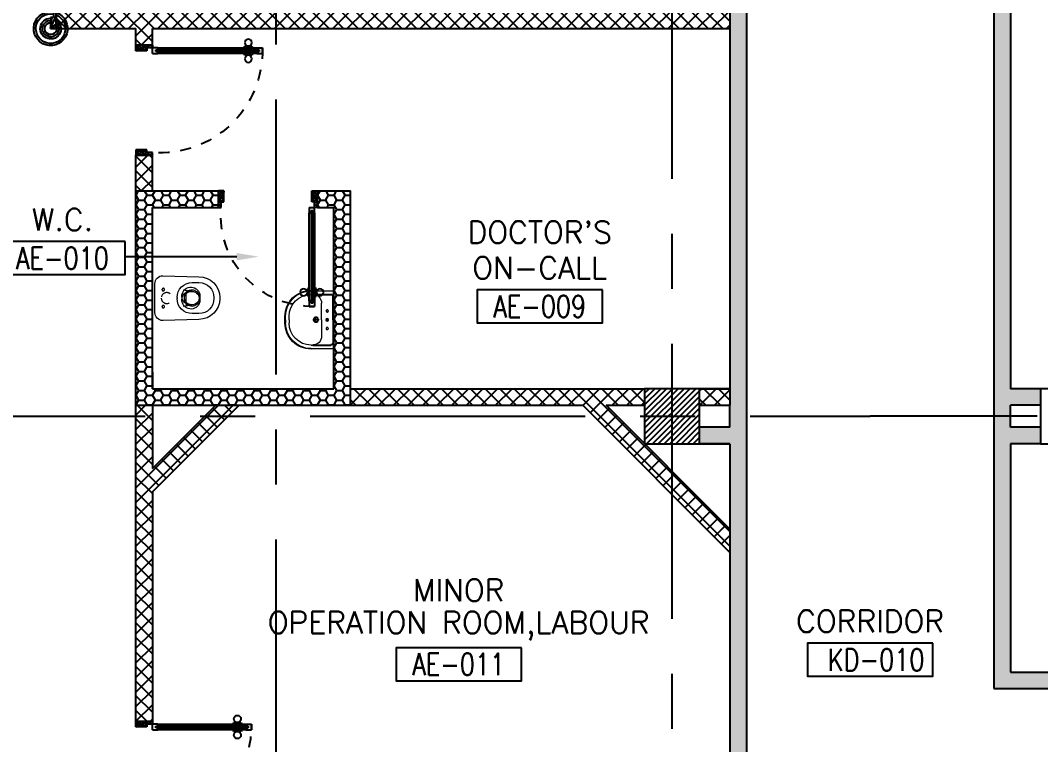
# Model space of a CAD drawing. Extents: x 417819.9 to 417911.9, y 43448 to 43539.2.
# Drawn here: x 417881.97 to 417891.25, y 43515.51 to 43522.09 of the extents above; entities that cross this region are included whole.
import ezdxf
from ezdxf.enums import TextEntityAlignment as Align

# ---------------------------------------------------------------- set-up
doc = ezdxf.new("R2010")
doc.units = 0
doc.header["$MEASUREMENT"] = 0
for name, pattern in [('CENTERX2', [4, 2.5, -0.5, 0.5, -0.5]), ('DASHED', [0.75, 0.5, -0.25]), ('HIDDEN', [0.375, 0.25, -0.125]), ('HIDDEN2', [0.1875, 0.125, -0.0625])]:
    doc.linetypes.add(name, pattern=pattern)
doc.layers.get('0').update_dxf_attribs({"linetype": 'CONTINUOUS'})
for name, color, linetype in [('AXES', 11, 'CENTERX2'), ('COL', 2, 'CONTINUOUS'), ('DOOR', 4, 'CONTINUOUS'), ('DOOR-DIM', 3, 'CONTINUOUS'), ('FIX', 3, 'CONTINUOUS'), ('HAT', 8, 'CONTINUOUS'), ('RM-BOX', 2, 'CONTINUOUS'), ('RM-IND', 5, 'CONTINUOUS'), ('RM-NAME', 2, 'CONTINUOUS'), ('RM-NO', 2, 'CONTINUOUS'), ('WALL', 2, 'CONTINUOUS'), ('WallType', 11, 'CONTINUOUS'), ('WallType2', 3, 'CONTINUOUS')]:
    doc.layers.add(name, color=color, linetype=linetype)
doc.styles.add('ROMANS', font='ROMANS.shx', dxfattribs={"width": 0.6})
pattern_1 = [(45, (0, 0), (-0.066291260736, 0.066291260736), []), (135, (0, 0), (-0.066291260736, -0.066291260736), [])]
pattern_2 = [(0, (0, 0), (0.075, 0.04330127), [0.05, -0.1]), (120, (0, 0), (-0.074999999836, 0.043301270284), [0.05, -0.1]), (60, (0, 0), (1.64e-10, 0.086602540284), [-0.1, 0.05])]

# ---------------------------------------------------------------- blocks, each defined once
blk = doc.blocks.new('RM1')
at = {"layer": 'RM-BOX'}
blk.add_lwpolyline([(569.9, -200), (-569.9, -200), (-569.9, -500), (569.9, -500)], close=True, dxfattribs=at)
at = {"layer": 'RM-NAME', "style": 'ROMANS'}
for tag, p in [('ROOMNAME1', (0, 323.8)), ('ROOMNAME2', (0, 0))]:
    blk.add_attdef(tag, text='', height=200, dxfattribs=at).set_placement(p, align=Align.MIDDLE)
at = {"layer": 'RM-NO', "style": 'ROMANS', "width": 0.8}
blk.add_attdef('ROOMNO', text='', height=200, dxfattribs=at).set_placement((0, -350), align=Align.MIDDLE)
blk = doc.blocks.new('*X49')
at = {"color": 0}
for p, q in [((80579.2, 62335.9), (81044.4, 62801)), ((80579.2, 62388.9), (80991.3, 62801)), ((80579.2, 62441.9), (80938.3, 62801)), ((80579.2, 62495), (80885.3, 62801)), ((80579.2, 62548), (80832.2, 62801)), ((80579.2, 62601), (80779.2, 62801)), ((80579.2, 62654.1), (80726.2, 62801)), ((80579.2, 62707.1), (80673.1, 62801)), ((80579.2, 62760.1), (80620.1, 62801)), ((80597.4, 62301), (81079.2, 62782.8)), ((80650.4, 62301), (81079.2, 62729.8)), ((80703.5, 62301), (81079.2, 62676.8)), ((80756.5, 62301), (81079.2, 62623.7)), ((80809.5, 62301), (81079.2, 62570.7)), ((80862.6, 62301), (81079.2, 62517.7)), ((80915.6, 62301), (81079.2, 62464.6)), ((80968.6, 62301), (81079.2, 62411.6)), ((81021.7, 62301), (81079.2, 62358.6)), ((81074.7, 62301), (81079.2, 62305.5))]:
    blk.add_line(p, q, dxfattribs=at)
blk = doc.blocks.new('A$C24ED45A6')
at = {"layer": 'DOOR', "color": 0, "linetype": 'ByBlock'}
for p, q in [((925, 1100), (925, 1150)), ((925, 1150), (975, 1150)), ((975, 1150), (925, 1150)), ((942, 1100), (942, 1120)), ((958, 1120), (942, 1120)), ((958, 1100), (958, 1120)), ((975, 1100), (975, 1150)), ((908.8, 1055), (908.8, 990.2)), ((917.8, 1055), (908.8, 1055)), ((917.8, 977.6), (917.8, 1067.6)), ((925, 1067.6), (917.8, 1067.6)), ((917.8, 1055), (917.8, 990.2)), ((942, 1100), (925, 1100)), ((975, 1100), (958, 1100)), ((975, 1067.6), (982.2, 1067.6)), ((982.2, 977.6), (982.2, 1067.6)), ((982.2, 1055), (982.2, 990.2)), ((982.2, 1055), (991.2, 1055)), ((991.2, 1055), (991.2, 990.2)), ((917.8, 990.2), (908.8, 990.2)), ((925, 977.6), (917.8, 977.6)), ((975, 977.6), (982.2, 977.6)), ((982.2, 990.2), (991.2, 990.2)), ((925, 150), (925, 200)), ((925, 200), (942, 200)), ((942, 200), (942, 180)), ((958, 180), (958, 200)), ((958, 200), (975, 200)), ((975, 200), (975, 150)), ((0, 0), (0, 150)), ((0, 150), (25, 150)), ((25, 150), (25, 100)), ((25, 100), (50, 100)), ((50, 100), (50, 0)), ((925, 150), (975, 150)), ((942, 180), (958, 180)), ((975, 100), (950, 100)), ((950, 100), (950, 0)), ((1000, 150), (975, 150)), ((975, 150), (975, 100)), ((1000, 150), (1000, 0)), ((50, 0), (0, 0)), ((950, 0), (1000, 0))]:
    blk.add_line(p, q, dxfattribs=at)
at = {"layer": 'DOOR', "linetype": 'ByBlock'}
for p, q in [((925, 1100), (925, 200)), ((942, 200), (942, 1100)), ((958, 200), (958, 1100)), ((975, 200), (975, 1100))]:
    blk.add_line(p, q, dxfattribs=at)
at = {"layer": 'DOOR', "color": 9, "linetype": 'ByBlock'}
for p, q in [((50, 0), (0, 113.7)), ((50, 0), (36.6, 100)), ((950, 0), (1000, 113.7)), ((950, 0), (963.4, 100)), ((50, 0), (0, 40.1)), ((950, 0), (1000, 40.1))]:
    blk.add_line(p, q, dxfattribs=at)
at = {"layer": 'DOOR', "color": 0, "linetype": 'ByBlock'}
for centre in [(876.5, 1022.6), (1023.5, 1022.6)]:
    blk.add_circle(centre, 32.4, dxfattribs=at)
at = {"layer": 'DOOR', "linetype": 'HIDDEN', "ltscale": 0.5}
blk.add_arc((950, 222.5), 927.8, 88.45601, 184.48155, dxfattribs=at)
at = {"layer": 'DOOR', "color": 9, "linetype": 'ByBlock'}
for centre, radius, start, end in [((50, 0), 154.4, 103.71423, 108.89471), ((50, 0), 134.4, 100.71998, 111.84015), ((50, 0), 114.4, 102.62257, 115.91616), ((50, 0), 94.4, 90, 121.98181), ((950, 0), 94.4, 58.01819, 90), ((950, 0), 134.4, 68.15985, 79.28002), ((950, 0), 114.4, 64.08384, 77.37743), ((950, 0), 154.4, 71.10529, 76.28577), ((50, 0), 74.4, 90, 132.22357), ((50, 0), 54.4, 90, 156.79262), ((50, 0), 34.4, 90, 180), ((50, 0), 14.4, 90, 180), ((950, 0), 74.4, 47.77643, 90), ((950, 0), 54.4, 23.20738, 90), ((950, 0), 34.4, 0, 90), ((950, 0), 14.4, 0, 90)]:
    blk.add_arc(centre, radius, start, end, dxfattribs=at)
at = {"layer": 'WALL'}
blk.add_line((1000, 0), (1000, 150), dxfattribs=at)
blk = doc.blocks.new('A$C272A55A0')
at = {"layer": 'DOOR', "color": 0, "linetype": 'ByBlock'}
for p, q in [((0, 900.4), (0, 1050.4)), ((50, 1050.4), (0, 1050.4)), ((50, 950.4), (50, 1050.4)), ((1750, 950.4), (1750, 1050.4)), ((1750, 1050.4), (1800, 1050.4)), ((1800, 1050.4), (1800, 900.4)), ((25, 950.4), (50, 950.4)), ((25, 900.4), (25, 950.4)), ((1775, 950.4), (1750, 950.4)), ((1775, 900.4), (1775, 950.4)), ((0, 900.4), (25, 900.4)), ((75, 900.4), (25, 900.4)), ((25, 850.4), (25, 900.4)), ((42, 850.4), (25, 850.4)), ((58, 870.4), (42, 870.4)), ((42, 870.4), (42, 850.4)), ((58, 850.4), (58, 870.4)), ((75, 850.4), (58, 850.4)), ((75, 900.4), (75, 850.4)), ((1725, 900.4), (1775, 900.4)), ((1725, 900.4), (1725, 850.4)), ((1725, 850.4), (1742, 850.4)), ((1742, 870.4), (1758, 870.4)), ((1742, 850.4), (1742, 870.4)), ((1758, 870.4), (1758, 850.4)), ((1758, 850.4), (1775, 850.4)), ((1800, 900.4), (1775, 900.4)), ((1775, 850.4), (1775, 900.4)), ((1717.8, 160.1), (1708.8, 160.1)), ((1708.8, 95.3), (1708.8, 160.1)), ((1717.8, 95.3), (1708.8, 95.3)), ((1725, 172.7), (1717.8, 172.7)), ((1717.8, 172.7), (1717.8, 82.7)), ((1717.8, 95.3), (1717.8, 160.1)), ((1775, 172.7), (1782.2, 172.7)), ((1782.2, 172.7), (1782.2, 82.7)), ((1782.2, 160.1), (1791.2, 160.1)), ((1782.2, 95.3), (1782.2, 160.1)), ((1782.2, 95.3), (1791.2, 95.3)), ((1791.2, 95.3), (1791.2, 160.1)), ((25, 50.4), (42, 50.4)), ((25, 50.4), (25, 0.4)), ((25, 0.4), (75, 0.4)), ((75, 0.4), (25, 0.4)), ((42, 50.4), (42, 30.4)), ((42, 30.4), (58, 30.4)), ((58, 50.4), (75, 50.4)), ((58, 50.4), (58, 30.4)), ((75, 50.4), (75, 0.4)), ((1725, 82.7), (1717.8, 82.7)), ((1742, 50.4), (1725, 50.4)), ((1725, 50.4), (1725, 0.4)), ((1775, 0.4), (1725, 0.4)), ((1725, 0.4), (1775, 0.4)), ((1742, 50.4), (1742, 30.4)), ((1758, 30.4), (1742, 30.4)), ((1775, 50.4), (1758, 50.4)), ((1758, 50.4), (1758, 30.4)), ((1775, 82.7), (1782.2, 82.7)), ((1775, 50.4), (1775, 0.4))]:
    blk.add_line(p, q, dxfattribs=at)
at = {"layer": 'DOOR', "color": 9, "linetype": 'ByBlock'}
for p, q in [((50, 1050.4), (0, 1010.2)), ((50, 1050.4), (0, 936.6)), ((50, 1050.4), (36.6, 950.4)), ((1750, 1050.4), (1800, 1010.2)), ((1750, 1050.4), (1800, 936.6)), ((1750, 1050.4), (1763.4, 950.4))]:
    blk.add_line(p, q, dxfattribs=at)
at = {"layer": 'DOOR', "linetype": 'ByBlock'}
for p, q in [((25, 850.4), (25, 50.4)), ((42, 850.4), (42, 50.4)), ((58, 850.4), (58, 50.4)), ((75, 50.4), (75, 850.4)), ((1725, 50.4), (1725, 850.4)), ((1742, 850.4), (1742, 50.4)), ((1758, 850.4), (1758, 50.4)), ((1775, 850.4), (1775, 50.4))]:
    blk.add_line(p, q, dxfattribs=at)
at = {"layer": 'DOOR', "color": 0, "linetype": 'ByBlock'}
for centre in [(1676.5, 127.7), (1823.5, 127.7)]:
    blk.add_circle(centre, 32.4, dxfattribs=at)
at = {"layer": 'DOOR', "color": 9, "linetype": 'ByBlock'}
for centre, radius, start, end in [((50, 1050.4), 54.4, 203.20738, 270), ((50, 1050.4), 34.4, 180, 270), ((50, 1050.4), 14.4, 180, 270), ((1750, 1050.4), 14.4, 270, 0), ((1750, 1050.4), 34.4, 270, 0), ((1750, 1050.4), 54.4, 270, 336.79262), ((50, 1050.4), 74.4, 227.77643, 270), ((50, 1050.4), 94.4, 238.01819, 270), ((50, 1050.4), 114.4, 244.08384, 257.37743), ((1750, 1050.4), 74.4, 270, 312.22357), ((1750, 1050.4), 94.4, 270, 301.98181), ((1750, 1050.4), 114.4, 282.62257, 295.91616), ((50, 1050.4), 134.4, 248.15985, 259.28002), ((50, 1050.4), 154.4, 251.10529, 256.28577), ((1750, 1050.4), 134.4, 280.71998, 291.84015), ((1750, 1050.4), 154.4, 283.71423, 288.89471)]:
    blk.add_arc(centre, radius, start, end, dxfattribs=at)
at = {"layer": 'DOOR', "linetype": 'HIDDEN', "ltscale": 0.5}
for centre, start, end in [((50, 851.4), 268.31738, 3.29648), ((1750, 851.4), 176.70352, 271.68262)]:
    blk.add_arc(centre, 851.4, start, end, dxfattribs=at)
at = {"layer": 'WALL', "linetype": 'ByBlock'}
blk.add_line((1800, 900.4), (1800, 1050.4), dxfattribs=at)
blk = doc.blocks.new('LAV1')
at = {"layer": 'FIX', "linetype": 'ByBlock'}
blk.add_line((-328, -25), (328, -25), dxfattribs=at)
at = {"layer": 'FIX', "linetype": 'Continuous', "lineweight": 20}
for p, q in [((-328, -285), (-328, -25)), ((328, -285), (328, -25)), ((0, -165), (-187, -165)), ((0, -165), (187, -165)), ((-288, -285), (-288, -265)), ((287, -285), (287, -265)), ((0, -535), (-38, -535)), ((0, -575), (-38, -575)), ((0, -535), (38, -535)), ((0, -575), (38, -575))]:
    blk.add_line(p, q, dxfattribs=at)
at = {"layer": 'FIX', "linetype": 'ByBlock', "ltscale": 0.3}
for p, q in [((-288, -265), (-288, -60)), ((0, -35), (-262, -35)), ((0, -35), (262, -35)), ((287, -265), (287, -60))]:
    blk.add_line(p, q, dxfattribs=at)
at = {"layer": 'FIX', "lineweight": 20}
for p, q in [((-16, -101), (15, -101)), ((0, -85), (0, -116))]:
    blk.add_line(p, q, dxfattribs=at)
at = {"layer": 'FIX', "linetype": 'DASHED', "lineweight": 20, "ltscale": 0.04}
for p, q in [((-36, -230), (37, -230)), ((0, -194), (0, -266))]:
    blk.add_line(p, q, dxfattribs=at)
at = {"layer": 'FIX', "linetype": 'Continuous', "lineweight": 20}
blk.add_lwpolyline([(295, -25), (0, -25), (-328, -25), (-334, -285, 0.414214), (-38, -582), (0, -582), (38, -582, 0.414214), (334, -285), (328, -25), (0, -25)], format="xyb", dxfattribs=at)
at = {"layer": 'FIX', "linetype": 'HIDDEN', "lineweight": 20, "ltscale": 0.05}
for centre in [(-100, -101), (100, -101)]:
    blk.add_circle(centre, 12.4, dxfattribs=at)
at = {"layer": 'FIX', "lineweight": 20}
for centre, radius in [((0, -101), 15.5), ((0, -230), 29.5), ((0, -230), 22.5)]:
    blk.add_circle(centre, radius, dxfattribs=at)
at = {"layer": 'FIX', "linetype": 'ByBlock', "ltscale": 0.3}
for centre, start, end in [((-262, -60), 90, 180), ((262, -60), 0, 90)]:
    blk.add_arc(centre, 25, start, end, dxfattribs=at)
at = {"layer": 'FIX', "linetype": 'Continuous', "lineweight": 20}
for centre, radius, start, end in [((-187, -265), 100, 90, 180), ((187, -265), 100, 0, 90), ((-38, -285), 290, 180, 270), ((-38, -285), 250, 180, 270), ((38, -285), 290, 270, 0), ((38, -285), 250, 270, 0)]:
    blk.add_arc(centre, radius, start, end, dxfattribs=at)
blk = doc.blocks.new('WC1')
at = {"layer": 'FIX', "lineweight": 20}
for p, q in [((35, 203.8), (-293, 193.8)), ((-230, 140.8), (-293, 140.8)), ((108, 0), (108, 130.8)), ((-482, 4.8), (-482, -4.8)), ((-429, 4.8), (-429, -4.8)), ((-288.7, 24.2), (-294.5, 0)), ((-294.5, 0), (-288.7, -24.2)), ((-149.8, 75.7), (-245.4, 60.1)), ((-94, 4.8), (-94, -4.8)), ((108, -130.8), (108, 0)), ((-245.4, -60.1), (-149.8, -75.7)), ((-293, -140.8), (-230, -140.8)), ((-293, -193.8), (35, -203.8)), ((31.8, -203.8), (35, -203.8))]:
    blk.add_line(p, q, dxfattribs=at)
at = {"layer": 'FIX', "linetype": 'Continuous', "lineweight": 20}
blk.add_line((-175.1, -47.3), (-175.4, 44.6), dxfattribs=at)
at = {"layer": 'FIX', "linetype": 'HIDDEN2', "lineweight": 20, "ltscale": 0.3}
blk.add_circle((0, 0), 49.8, dxfattribs=at)
at = {"layer": 'FIX', "linetype": 'HIDDEN', "lineweight": 20, "ltscale": 0.05}
for centre in [(31.8, 77.5), (31.8, -77.5)]:
    blk.add_circle(centre, 11.6, dxfattribs=at)
at = {"layer": 'FIX', "lineweight": 20}
for centre, radius, start, end in [((-293, 4.8), 189, 90, 180), ((35, 130.8), 73, 360, 90), ((-293, 4.8), 136, 90, 180), ((-230, 4.8), 136, 360, 90), ((-228, -6.9), 68.2, 128.92417, 152.84682), ((-219.4, -17.6), 82, 108.49595, 128.92417), ((-293, -4.8), 189, 180, 270), ((-293, -4.8), 136, 180, 270), ((-228, 6.9), 68.2, 207.15318, 231.07583), ((-219.4, 17.6), 82, 231.07583, 251.50405), ((-230, -4.8), 136, 270, 0), ((35, -130.8), 73, 270, 0)]:
    blk.add_arc(centre, radius, start, end, dxfattribs=at)
at = {"layer": 'FIX', "linetype": 'Continuous', "lineweight": 20}
for centre, start, end in [((-197.7, 45.5), 357.66621, 91.61215), ((-197.4, -45.6), 268.38785, 2.33379)]:
    blk.add_arc(centre, 22.3, start, end, dxfattribs=at)
blk = doc.blocks.new('DOOR100')
at = {"layer": 'DOOR', "color": 7, "linetype": 'ByBlock'}
for p, q in [((-75, 1250), (-75, 1300)), ((-75, 1300), (-25, 1300)), ((-25, 1300), (-75, 1300)), ((-25, 1250), (-25, 1300)), ((-82.2, 1127.6), (-82.2, 1217.6)), ((-75, 1217.6), (-82.2, 1217.6)), ((-58, 1250), (-75, 1250)), ((-58, 1250), (-58, 1270)), ((-42, 1270), (-58, 1270)), ((-42, 1250), (-42, 1270)), ((-25, 1250), (-42, 1250)), ((-25, 1217.6), (-17.8, 1217.6)), ((-17.8, 1127.6), (-17.8, 1217.6)), ((-91.2, 1205), (-91.2, 1140.2)), ((-82.2, 1205), (-91.2, 1205)), ((-82.2, 1140.2), (-91.2, 1140.2)), ((-82.2, 1205), (-82.2, 1140.2)), ((-75, 1127.6), (-82.2, 1127.6)), ((-25, 1127.6), (-17.8, 1127.6)), ((-17.8, 1205), (-17.8, 1140.2)), ((-17.8, 1205), (-8.8, 1205)), ((-17.8, 1140.2), (-8.8, 1140.2)), ((-8.8, 1205), (-8.8, 1140.2)), ((-75, 200), (-58, 200)), ((-75, 150), (-75, 200)), ((-58, 200), (-58, 180)), ((-42, 200), (-25, 200)), ((-42, 180), (-42, 200)), ((-25, 200), (-25, 150)), ((-1200, 0), (-1200, 150)), ((-1200, 150), (-1175, 150)), ((-1200, 150), (-1200, 0)), ((-1150, 0), (-1200, 113.7)), ((-1175, 150), (-1175, 100)), ((-1175, 100), (-1150, 100)), ((-1150, 0), (-1163.4, 100)), ((-1150, 100), (-1150, 0)), ((-75, 150), (-25, 150)), ((-58, 180), (-42, 180)), ((-50, 0), (0, 113.7)), ((-50, 100), (-50, 0)), ((-50, 0), (-36.6, 100)), ((-25, 100), (-50, 100)), ((0, 150), (-25, 150)), ((-25, 150), (-25, 100)), ((0, 0), (0, 150)), ((0, 150), (0, 0)), ((-1150, 0), (-1200, 40.1)), ((-1150, 0), (-1200, 0)), ((-50, 0), (0, 40.1)), ((-50, 0), (0, 0))]:
    blk.add_line(p, q, dxfattribs=at)
at = {"layer": 'DOOR', "linetype": 'ByBlock'}
for p, q in [((-75, 1250), (-75, 200)), ((-58, 200), (-58, 1250)), ((-42, 200), (-42, 1250)), ((-25, 200), (-25, 1250))]:
    blk.add_line(p, q, dxfattribs=at)
at = {"layer": 'DOOR', "color": 7, "linetype": 'ByBlock'}
for centre in [(-123.5, 1172.6), (23.5, 1172.6)]:
    blk.add_circle(centre, 32.4, dxfattribs=at)
at = {"layer": 'DOOR', "linetype": 'HIDDEN', "ltscale": 0.5}
blk.add_arc((-25, 150), 1150, 90, 180, dxfattribs=at)
at = {"layer": 'DOOR', "color": 7, "linetype": 'ByBlock'}
for centre, radius, start, end in [((-1150, 0), 154.4, 103.71423, 108.89471), ((-1150, 0), 134.4, 100.71998, 111.84015), ((-1150, 0), 94.4, 90, 121.98181), ((-50, 0), 94.4, 58.01819, 90), ((-50, 0), 134.4, 68.15985, 79.28002), ((-50, 0), 114.4, 64.08384, 77.37743), ((-50, 0), 154.4, 71.10529, 76.28577), ((-1150, 0), 74.4, 90, 132.22357), ((-1150, 0), 54.4, 90, 156.79262), ((-1150, 0), 34.4, 90, 180), ((-1150, 0), 14.4, 90, 180), ((-50, 0), 74.4, 47.77643, 90), ((-50, 0), 54.4, 23.20738, 90), ((-50, 0), 34.4, 0, 90), ((-50, 0), 14.4, 0, 90)]:
    blk.add_arc(centre, radius, start, end, dxfattribs=at)
blk = doc.blocks.new('DOOR90')
at = {"layer": 'DOOR', "color": 7, "linetype": 'ByBlock'}
for p, q in [((-150, 0), (0, 0)), ((-150, 0), (-150, -25)), ((0, -50), (-113.7, 0)), ((0, -50), (-40.1, 0)), ((0, -50), (0, 0)), ((-1000, -25), (-1050, -25)), ((-1050, -75), (-1050, -25)), ((-1050, -25), (-1050, -75)), ((-1000, -75), (-1050, -75)), ((-1000, -42), (-1020, -42)), ((-1020, -42), (-1020, -58)), ((-1000, -58), (-1020, -58)), ((-1000, -25), (-1000, -42)), ((-1000, -58), (-1000, -75)), ((-877.6, -17.8), (-967.6, -17.8)), ((-967.6, -25), (-967.6, -17.8)), ((-967.6, -75), (-967.6, -82.2)), ((-877.6, -82.2), (-967.6, -82.2)), ((-955, -8.8), (-890.2, -8.8)), ((-955, -17.8), (-955, -8.8)), ((-955, -17.8), (-890.2, -17.8)), ((-955, -82.2), (-890.2, -82.2)), ((-955, -82.2), (-955, -91.2)), ((-955, -91.2), (-890.2, -91.2)), ((-890.2, -17.8), (-890.2, -8.8)), ((-890.2, -82.2), (-890.2, -91.2)), ((-877.6, -25), (-877.6, -17.8)), ((-877.6, -75), (-877.6, -82.2)), ((-200, -25), (-150, -25)), ((-200, -42), (-200, -25)), ((-180, -42), (-200, -42)), ((-200, -58), (-180, -58)), ((-200, -75), (-200, -58)), ((-150, -75), (-200, -75)), ((-180, -58), (-180, -42)), ((-150, -25), (-100, -25)), ((-150, -75), (-150, -25)), ((-100, -25), (-100, -50)), ((0, -50), (-100, -36.6)), ((-100, -50), (0, -50)), ((-150, -875), (-100, -875)), ((-150, -900), (-150, -875)), ((-150, -900), (0, -900)), ((0, -900), (-150, -900)), ((0, -850), (-113.7, -900)), ((-100, -875), (-100, -850)), ((0, -850), (-100, -863.4)), ((-100, -850), (0, -850)), ((0, -850), (-40.1, -900)), ((0, -850), (0, -900))]:
    blk.add_line(p, q, dxfattribs=at)
at = {"layer": 'DOOR', "linetype": 'ByBlock'}
for p, q in [((-200, -25), (-1000, -25)), ((-200, -42), (-1000, -42)), ((-200, -58), (-1000, -58)), ((-1000, -75), (-200, -75))]:
    blk.add_line(p, q, dxfattribs=at)
at = {"layer": 'DOOR', "color": 7, "linetype": 'ByBlock'}
for centre in [(-922.6, 23.5), (-922.6, -123.5)]:
    blk.add_circle(centre, 32.4, dxfattribs=at)
for centre, radius, start, end in [((0, -50), 154.4, 161.10529, 166.28577), ((0, -50), 94.4, 148.01819, 180), ((0, -50), 134.4, 158.15985, 169.28002), ((0, -50), 114.4, 154.08384, 167.37743), ((0, -50), 74.4, 137.77643, 180), ((0, -50), 54.4, 113.20738, 180), ((0, -50), 34.4, 90, 180), ((0, -50), 14.4, 90, 180), ((0, -850), 154.4, 193.71423, 198.89471), ((0, -850), 134.4, 190.71998, 201.84015), ((0, -850), 94.4, 180, 211.98181), ((0, -850), 74.4, 180, 222.22357), ((0, -850), 54.4, 180, 246.79262), ((0, -850), 34.4, 180, 270), ((0, -850), 14.4, 180, 270)]:
    blk.add_arc(centre, radius, start, end, dxfattribs=at)
at = {"layer": 'DOOR', "linetype": 'HIDDEN', "ltscale": 0.5}
blk.add_arc((-222.2, -50), 828.2, 178.27012, 275.00304, dxfattribs=at)

msp = doc.modelspace()

# ---------------------------------------------------------------- hatches: boundary and pattern name
at = {"layer": 'WallType'}
h = msp.add_hatch(dxfattribs=at)
h.set_pattern_fill('ANSI37', color=256, scale=0.75, style=0)
h.set_pattern_definition(pattern_1)
h.paths.add_polyline_path([(417888.4216, 43522.1693), (417882.2966, 43522.1693), (417882.2966, 43522.0193), (417883.0216, 43522.0193), (417883.0216, 43521.8684), (417883.1716, 43521.8684), (417883.1716, 43522.0193), (417888.4216, 43522.0193)])
h = msp.add_hatch(dxfattribs=at)
h.set_pattern_fill('ANSI37', color=256, scale=0.75, style=0)
h.set_pattern_definition(pattern_1)
h.paths.add_polyline_path([(417883.1716, 43520.8684), (417883.0216, 43520.8684), (417883.0216, 43520.5443), (417883.1716, 43520.5443)])
h = msp.add_hatch(dxfattribs=at)
h.set_pattern_fill('ANSI37', color=256, scale=0.75, style=0)
h.set_pattern_definition(pattern_1)
h.paths.add_polyline_path([(417887.6466, 43518.7443), (417884.9716, 43518.7443), (417884.9716, 43518.5943), (417887.0845, 43518.5943), (417888.4216, 43517.2572), (417888.4216, 43517.4693), (417887.2966, 43518.5943), (417887.6466, 43518.5943)])
h = msp.add_hatch(dxfattribs=at)
h.set_pattern_fill('ANSI37', color=256, scale=0.75, style=0)
h.set_pattern_definition(pattern_1)
h.paths.add_polyline_path([(417888.4216, 43518.7443), (417888.1466, 43518.7443), (417888.1466, 43518.5943), (417888.4216, 43518.5943)])
h = msp.add_hatch(dxfattribs=at)
h.set_pattern_fill('ANSI37', color=256, scale=0.75, style=0)
h.set_pattern_definition(pattern_1)
h.paths.add_polyline_path([(417883.1716, 43517.8065), (417883.9595, 43518.5943), (417883.7474, 43518.5943), (417883.1716, 43518.0186), (417883.1716, 43518.5943), (417883.0216, 43518.5943), (417883.0216, 43515.7193), (417883.1716, 43515.7193)])
at = {"layer": 'WallType2'}
h = msp.add_hatch(dxfattribs=at)
h.set_pattern_fill('HONEY', color=256, scale=0.4, style=0)
h.set_pattern_definition(pattern_2)
edge = h.paths.add_edge_path()
edge.add_line((417888.5716, 43524.6634), (417888.5716, 43525.0193))
edge.add_line((417888.5716, 43525.0193), (417888.6966, 43525.0193))
edge.add_line((417888.6966, 43525.0193), (417888.6966, 43525.1693))
edge.add_line((417888.6966, 43525.1693), (417888.5716, 43525.1693))
edge.add_line((417888.5716, 43525.1693), (417888.5716, 43525.5943))
edge.add_line((417888.5716, 43525.5943), (417888.1466, 43525.5943))
edge.add_line((417888.1466, 43525.5943), (417888.1466, 43525.4443))
edge.add_line((417888.1466, 43525.4443), (417888.4216, 43525.4443))
edge.add_line((417888.4216, 43525.4443), (417888.4216, 43522.1693))
edge.add_line((417888.4216, 43522.1693), (417888.4216, 43518.5943))
edge.add_line((417888.4216, 43518.5943), (417888.4216, 43518.3943))
edge.add_line((417888.4216, 43518.3943), (417888.1466, 43518.3943))
edge.add_line((417888.1466, 43518.3943), (417888.1466, 43518.2443))
edge.add_line((417888.1466, 43518.2443), (417888.4216, 43518.2443))
edge.add_line((417888.4216, 43518.2443), (417888.4216, 43517.2572))
edge.add_line((417888.4216, 43517.2572), (417888.4216, 43514.3451))
edge.add_line((417888.4216, 43514.3451), (417888.4216, 43513.7693))
edge.add_line((417888.4216, 43513.7693), (417887.6337, 43513.7693))
edge.add_line((417887.6337, 43513.7693), (417885.2716, 43513.7693))
edge.add_line((417885.2716, 43513.7693), (417885.2716, 43513.6193))
edge.add_line((417885.2716, 43513.6193), (417885.9216, 43513.6193))
edge.add_line((417885.9216, 43513.6193), (417885.9216, 43511.5443))
edge.add_line((417885.9216, 43511.5443), (417883.1716, 43511.5443))
edge.add_line((417883.1716, 43511.5443), (417883.1716, 43512.5693))
edge.add_line((417883.1716, 43512.5693), (417883.0216, 43512.5693))
edge.add_line((417883.0216, 43512.5693), (417883.0216, 43511.2443))
edge.add_line((417883.0216, 43511.2443), (417883.1716, 43511.2443))
edge.add_line((417883.1716, 43511.2443), (417883.1716, 43511.3943))
edge.add_line((417883.1716, 43511.3943), (417886.2216, 43511.3943))
edge.add_line((417886.2216, 43511.3943), (417886.2216, 43511.5443))
edge.add_line((417886.2216, 43511.5443), (417886.0716, 43511.5443))
edge.add_line((417886.0716, 43511.5443), (417886.0716, 43513.6193))
edge.add_line((417886.0716, 43513.6193), (417888.4216, 43513.6193))
edge.add_line((417888.4216, 43513.6193), (417888.4216, 43512.2477))
edge.add_line((417888.4216, 43512.2477), (417888.4216, 43512.2477))
edge.add_ellipse((417888.3486, 43512.2477), major_axis=(-0.0516, 0.0516), ratio=1, start_angle=225, end_angle=225.01672, ccw=False)
edge.add_line((417888.4216, 43512.2477), (417888.4216, 43511.986))
edge.add_line((417888.4216, 43511.986), (417888.4216, 43511.986))
edge.add_ellipse((417888.3486, 43511.986), major_axis=(0.0516, 0.0516), ratio=1, start_angle=314.98328, end_angle=315, ccw=False)
edge.add_line((417888.4216, 43511.986), (417888.4216, 43511.5443))
edge.add_line((417888.4216, 43511.5443), (417888.1466, 43511.5443))
edge.add_line((417888.1466, 43511.5443), (417888.1466, 43511.3943))
edge.add_line((417888.1466, 43511.3943), (417888.4216, 43511.3943))
edge.add_line((417888.4216, 43511.3943), (417888.4216, 43511.1943))
edge.add_line((417888.4216, 43511.1943), (417888.1466, 43511.1943))
edge.add_line((417888.1466, 43511.1943), (417888.1466, 43511.0443))
edge.add_line((417888.1466, 43511.0443), (417888.4216, 43511.0443))
edge.add_line((417888.4216, 43511.0443), (417888.4216, 43507.7693))
edge.add_line((417888.4216, 43507.7693), (417887.2966, 43507.7693))
edge.add_line((417887.2966, 43507.7693), (417883.1716, 43507.7693))
edge.add_line((417883.1716, 43507.7693), (417883.1716, 43510.0443))
edge.add_line((417883.1716, 43510.0443), (417883.0216, 43510.0443))
edge.add_line((417883.0216, 43510.0443), (417883.0216, 43508.9693))
edge.add_line((417883.0216, 43508.9693), (417882.8841, 43508.9693))
edge.add_line((417882.8841, 43508.9693), (417882.8841, 43508.8193))
edge.add_line((417882.8841, 43508.8193), (417883.0216, 43508.8193))
edge.add_line((417883.0216, 43508.8193), (417883.0216, 43507.6193))
edge.add_line((417883.0216, 43507.6193), (417886.6216, 43507.6193))
edge.add_line((417886.6216, 43507.6193), (417886.6216, 43507.3943))
edge.add_line((417886.6216, 43507.3943), (417886.7716, 43507.3943))
edge.add_line((417886.7716, 43507.3943), (417886.7716, 43507.6193))
edge.add_line((417886.7716, 43507.6193), (417888.5716, 43507.6193))
edge.add_line((417888.5716, 43507.6193), (417888.5716, 43508.8193))
edge.add_line((417888.5716, 43508.8193), (417888.7966, 43508.8193))
edge.add_line((417888.7966, 43508.8193), (417888.7966, 43508.9693))
edge.add_line((417888.7966, 43508.9693), (417888.5716, 43508.9693))
edge.add_line((417888.5716, 43508.9693), (417888.5716, 43524.6634))
h = msp.add_hatch(dxfattribs=at)
h.set_pattern_fill('HONEY', color=256, scale=0.4, style=0)
h.set_pattern_definition([(0, (0, 0), (0.075, 0.04330127), [0.05, -0.1]), (120, (0, 0), (-0.074999999836, 0.043301270284), [0.05, -0.1]), (60, (0, 0), (1.64e-10, 0.086602540284), [-0.1, 0.05])])
h.paths.add_polyline_path([(417890.9716, 43525.4443), (417891.2466, 43525.4443), (417891.2466, 43525.5943), (417890.8216, 43525.5943), (417890.8216, 43525.1693), (417890.6966, 43525.1693), (417890.6966, 43525.0193), (417890.8216, 43525.0193), (417890.8216, 43516.0193), (417892.0966, 43516.0193), (417892.5466, 43516.0193), (417892.5466, 43515.8693), (417892.6966, 43515.8693), (417892.6966, 43516.1693), (417890.9716, 43516.1693), (417890.9716, 43518.2443), (417891.2466, 43518.2443), (417891.2466, 43518.3943), (417890.9716, 43518.3943), (417890.9716, 43518.5943), (417891.2466, 43518.5943), (417891.2466, 43518.7443), (417890.9716, 43518.7443)])
h = msp.add_hatch(dxfattribs=at)
h.set_pattern_fill('HONEY', color=256, scale=0.4, style=0)
h.set_pattern_definition(pattern_2)
h.paths.add_polyline_path([(417884.9716, 43520.5443), (417884.6716, 43520.5443), (417884.6716, 43520.3943), (417884.8216, 43520.3943), (417884.8216, 43520.2443), (417884.8216, 43519.6346), (417884.8221, 43519.6346), (417884.8221, 43519.1106), (417884.8216, 43519.1106), (417884.8216, 43518.7443), (417883.1716, 43518.7443), (417883.1716, 43519.9457), (417883.0216, 43519.9457), (417883.0216, 43518.5943), (417883.7474, 43518.5943), (417884.9716, 43518.5943)])
h.paths.add_polyline_path([(417883.1716, 43520.3943), (417883.7716, 43520.3943), (417883.7716, 43520.5443), (417883.0216, 43520.5443), (417883.0216, 43519.9457), (417883.1716, 43519.9457)])

# ---------------------------------------------------------------- linework, layer by layer
at = {"layer": 'AXES'}
for p, q in [((417887.8966, 43448.6529), (417887.8966, 43538.4875)), ((417884.2966, 43466.8743), (417884.2966, 43525.4443)), ((417820.6052, 43518.4943), (417889.6966, 43518.4943)), ((417911.2163, 43518.4943), (417889.6966, 43518.4943))]:
    msp.add_line(p, q, dxfattribs=at)
at = {"layer": 'COL'}
for p, q in [((417887.6466, 43518.7443), (417887.6466, 43518.2443)), ((417888.1466, 43518.7443), (417887.6466, 43518.7443)), ((417888.1466, 43518.2443), (417888.1466, 43518.7443)), ((417887.6466, 43518.2443), (417888.1466, 43518.2443))]:
    msp.add_line(p, q, dxfattribs=at)
msp.add_lwpolyline([(417891.2466, 43518.7443), (417891.2466, 43518.2443), (417891.7466, 43518.2443), (417891.7466, 43518.7443)], close=True, dxfattribs=at)
at = {"layer": 'RM-IND'}
msp.add_line((417883.9387, 43519.9457), (417882.9238, 43519.9457), dxfattribs=at)
msp.add_solid([(417883.9387, 43519.9123), (417883.9387, 43519.979), (417884.1387, 43519.9457)], dxfattribs=at)
at = {"layer": 'WALL'}
for p, q in [((417890.9716, 43525.4443), (417890.9716, 43518.7443)), ((417888.5716, 43525.0193), (417888.5716, 43508.9693)), ((417888.5716, 43525.0193), (417888.5716, 43508.9693)), ((417888.5716, 43525.0193), (417888.5716, 43508.9693)), ((417890.8216, 43525.0193), (417890.8216, 43516.0193)), ((417890.8216, 43525.0193), (417890.8216, 43516.0193)), ((417888.5716, 43524.6634), (417888.5716, 43508.9693)), ((417882.2966, 43522.1693), (417882.2966, 43522.0193)), ((417888.4216, 43522.1693), (417888.4216, 43518.5943)), ((417882.2966, 43522.0193), (417883.0216, 43522.0193)), ((417883.0216, 43521.8684), (417883.0216, 43522.0193)), ((417883.1716, 43522.0193), (417888.4216, 43522.0193)), ((417883.1716, 43521.8684), (417883.1716, 43522.0193)), ((417888.4216, 43522.0193), (417888.4216, 43518.7443)), ((417888.4216, 43522.0193), (417888.4216, 43518.7443)), ((417888.4216, 43522.0193), (417888.4216, 43518.7443)), ((417883.1716, 43521.8684), (417883.0216, 43521.8684)), ((417883.0216, 43515.7193), (417883.0216, 43520.8684)), ((417883.1716, 43520.8684), (417883.0216, 43520.8684)), ((417883.1716, 43520.5443), (417883.1716, 43520.8684)), ((417883.0216, 43520.5443), (417883.7716, 43520.5443)), ((417883.7716, 43520.3943), (417883.7716, 43520.5443)), ((417884.6716, 43520.5443), (417884.9716, 43520.5443)), ((417884.6716, 43520.3943), (417884.6716, 43520.5443)), ((417884.9716, 43518.5943), (417884.9716, 43520.5443)), ((417884.9716, 43520.2443), (417884.9716, 43520.5443)), ((417883.1716, 43518.7443), (417883.1716, 43520.3943)), ((417883.1716, 43520.3943), (417883.7716, 43520.3943)), ((417884.6716, 43520.3943), (417884.8216, 43520.3943)), ((417884.8216, 43518.7443), (417884.8216, 43520.3943)), ((417884.8216, 43520.2443), (417884.8216, 43520.3943)), ((417883.1716, 43518.8952), (417883.1716, 43518.7443)), ((417883.1716, 43518.7443), (417884.8216, 43518.7443)), ((417884.9716, 43518.7443), (417887.6466, 43518.7443)), ((417888.1466, 43518.7443), (417888.4216, 43518.7443)), ((417888.4216, 43518.7443), (417888.1466, 43518.7443)), ((417888.1466, 43518.7443), (417888.4216, 43518.7443)), ((417888.4216, 43518.7443), (417888.1466, 43518.7443)), ((417891.2466, 43518.7443), (417890.9716, 43518.7443)), ((417891.2466, 43518.7443), (417890.9716, 43518.7443)), ((417883.0216, 43518.5943), (417883.7474, 43518.5943)), ((417883.1716, 43517.8065), (417883.9595, 43518.5943)), ((417883.1716, 43518.5943), (417883.1716, 43518.0186)), ((417883.1716, 43518.0186), (417883.7474, 43518.5943)), ((417883.7474, 43518.5943), (417887.0845, 43518.5943)), ((417888.4216, 43517.2572), (417887.0845, 43518.5943)), ((417888.4216, 43517.4693), (417887.2966, 43518.5943)), ((417887.2966, 43518.5943), (417887.6466, 43518.5943)), ((417888.1466, 43518.5943), (417888.4216, 43518.5943)), ((417888.4216, 43518.3943), (417888.4216, 43518.5943)), ((417891.2466, 43518.5943), (417890.9716, 43518.5943)), ((417890.9716, 43518.3943), (417890.9716, 43518.5943)), ((417888.4216, 43518.3943), (417888.1466, 43518.3943)), ((417891.2466, 43518.3943), (417890.9716, 43518.3943)), ((417888.1466, 43518.2443), (417888.4216, 43518.2443)), ((417888.4216, 43518.2443), (417888.1466, 43518.2443)), ((417888.1466, 43518.2443), (417888.4216, 43518.2443)), ((417888.4216, 43518.2443), (417888.1466, 43518.2443)), ((417888.4216, 43518.2443), (417888.4216, 43517.2572)), ((417890.9716, 43518.2443), (417890.9716, 43516.1693)), ((417891.2466, 43518.2443), (417890.9716, 43518.2443)), ((417891.2466, 43518.2443), (417890.9716, 43518.2443)), ((417883.1716, 43517.8065), (417883.1716, 43515.7193)), ((417888.4216, 43517.2572), (417888.4216, 43514.3451)), ((417890.9716, 43516.1693), (417892.6966, 43516.1693)), ((417890.8216, 43516.0193), (417892.5466, 43516.0193)), ((417890.8216, 43516.0193), (417892.0966, 43516.0193)), ((417883.1716, 43515.7193), (417883.0216, 43515.7193))]:
    msp.add_line(p, q, dxfattribs=at)

# ---------------------------------------------------------------- block references
at = {"layer": 'DOOR', "xscale": -0.001000000047497451, "yscale": 0.0009999999892897904, "zscale": 0.001}
msp.add_blockref('DOOR100', (417881.0966, 43522.0193), dxfattribs=at)
at = {"layer": 'DOOR', "color": 0, "yscale": 0.0009999999892897904, "zscale": 0.001}
for name, p, xscale, rotation in [('A$C24ED45A6', (417883.0216, 43520.8684), -0.0009999999892897904, 270), ('A$C272A55A0', (417884.072, 43513.9193), 0.0009999999892897904, 90)]:
    msp.add_blockref(name, p, dxfattribs=dict(at, xscale=xscale, rotation=rotation))
at = {"layer": 'DOOR-DIM', "xscale": -0.0009999999892897904, "yscale": 0.0009999999892897904, "zscale": 0.001, "rotation": 270}
msp.add_blockref('DOOR90', (417884.6716, 43520.5443), dxfattribs=at)
at = {"layer": 'HAT', "xscale": 0.001000000047497451, "yscale": 0.0009999999892897904, "zscale": 0.001}
for p, values in [((417882.3539, 43520.2828), {'ROOMNO': 'AE-010', 'ROOMNAME2': 'W.C.'}), ((417886.6929, 43519.8442), {'ROOMNO': 'AE-009', 'ROOMNAME2': 'ON-CALL', 'ROOMNAME1': "DOCTOR'S"}), ((417885.9563, 43516.5896), {'ROOMNO': 'AE-011', 'ROOMNAME2': 'OPERATION ROOM,LABOUR', 'ROOMNAME1': 'MINOR'})]:
    msp.add_blockref('RM1', p, dxfattribs=at).add_auto_attribs(values)
msp.add_blockref('*X49', (417807.0674, 43455.9433), dxfattribs=at)
at = {"layer": 'WALL', "xscale": -0.001000000047497451, "yscale": 0.0009999999892897904, "zscale": 0.001}
msp.add_blockref('WC1', (417883.3022, 43519.5693), dxfattribs=at)
at = {"layer": 'WALL', "xscale": -0.000800000037997961, "yscale": 0.0007999999914318324, "zscale": 0.0008, "rotation": 270}
msp.add_blockref('LAV1', (417884.8421, 43519.3726), dxfattribs=at)
at = {"layer": 'WALL', "xscale": 0.001000000047497451, "yscale": 0.0009999999892897904, "zscale": 0.001}
msp.add_blockref('RM1', (417889.6966, 43516.631), dxfattribs=at).add_auto_attribs({'ROOMNO': ' KD-010', 'ROOMNAME2': 'CORRIDOR'})

doc.saveas('drawing.dxf')
